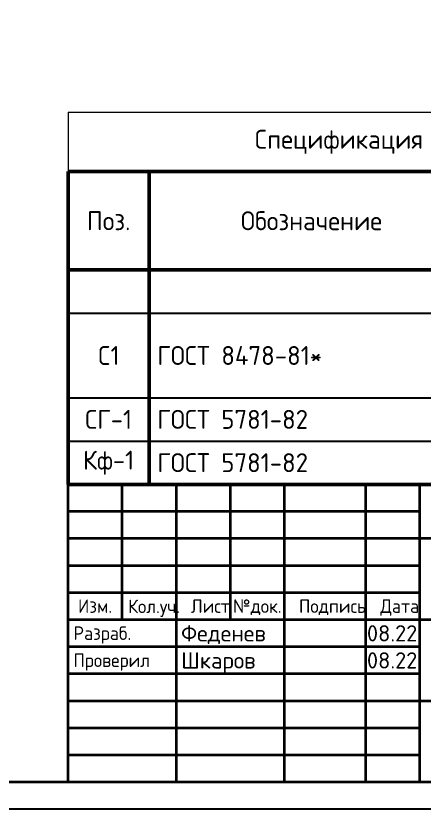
# Model space of a CAD drawing. Header units: millimetres. Extents: x 1601 to 14530, y 1157 to 12625.
# Drawn here: x 7585.4 to 7660.9, y 2141.4 to 2288 of the extents above; entities that cross this region are included whole.
import ezdxf
from ezdxf.enums import TextEntityAlignment as Align

# ---------------------------------------------------------------- set-up
doc = ezdxf.new("R2010")
doc.units = ezdxf.units.MM
doc.layers.add('Размерный', color=4, linetype='Continuous', lineweight=30)
doc.layers.add('таблица', color=250, linetype='Continuous', lineweight=35)
doc.styles.add('-ISOCPEUR-', font='isocpeur.TTF')
doc.styles.add('GOST', font='GOST Common.ttf')
doc.styles.get("Standard").update_dxf_attribs({"font": 'GOST Common.ttf'})

# ---------------------------------------------------------------- blocks, each defined once
blk = doc.blocks.new('*T486')
at = {"layer": 'Defpoints', "color": 8, "linetype": 'ByBlock', "lineweight": 0, "transparency": 16777216}
for p, q in [((0, 0), (185, 0)), ((0, 0), (0, -11)), ((185, 0), (185, -11))]:
    blk.add_line(p, q, dxfattribs=at)
at = {"layer": 'таблица', "color": 0, "lineweight": 50, "transparency": 16777216}
for p, q in [((0, -11), (185, -11)), ((0, -11), (0, -68.77)), ((15, -11), (15, -37.17)), ((75, -11), (75, -37.17)), ((140, -11), (140, -37.17)), ((150, -11), (150, -60.77)), ((165, -11), (165, -37.17)), ((185, -11), (185, -37.17)), ((0, -29.17), (185, -29.17)), ((0, -68.77), (15, -68.77)), ((140, -68.77), (150, -68.77))]:
    blk.add_line(p, q, dxfattribs=at)
at = {"layer": 'таблица', "color": 0, "lineweight": 25, "transparency": 16777216}
for p, q in [((0, -37.17), (15, -37.17)), ((140, -37.17), (150, -37.17)), ((0, -52.77), (15, -52.77)), ((140, -52.77), (150, -52.77)), ((0, -60.77), (15, -60.77)), ((140, -60.77), (150, -60.77))]:
    blk.add_line(p, q, dxfattribs=at)
at = {"layer": 'таблица', "color": 0, "linetype": 'ByBlock', "lineweight": 25, "transparency": 16777216}
for p, q in [((15, -37.17), (140, -37.17)), ((150, -37.17), (185, -37.17)), ((15, -52.77), (140, -52.77)), ((150, -52.77), (185, -52.77)), ((15, -60.77), (140, -60.77)), ((150, -60.77), (185, -60.77))]:
    blk.add_line(p, q, dxfattribs=at)
at = {"layer": 'таблица', "color": 0, "linetype": 'ByBlock', "lineweight": 50, "transparency": 16777216}
for p, q in [((15, -37.17), (15, -68.77)), ((75, -37.17), (75, -68.77)), ((165, -37.17), (165, -68.77)), ((185, -37.17), (185, -68.77)), ((150, -60.77), (150, -68.77)), ((15, -68.77), (140, -68.77)), ((150, -68.77), (185, -68.77))]:
    blk.add_line(p, q, dxfattribs=at)
at = {"layer": 'таблица', "color": 0, "linetype": 'ByBlock', "lineweight": -2, "transparency": 16777216}
blk.add_line((140, -37.17), (140, -68.77), dxfattribs=at)
at = {"layer": 'таблица', "color": 0, "transparency": 16777216, "char_height": 3.5}
for s, insert, width, attachment_point in [('Cпецификация элементов на днище тепловой камеры', (92.5, -5.5), 182, 5), ('\\A1;C {\\H0.7x;\\S%%C12 А400 - 200/%%C12 А400 - 200;} 4200x4230 {\\H0.7x;\\S25/25;}', (76.5, -44.97), 62, 4), ('C1', (7.5, -44.97), 13, 5), ('ГОСТ 8478-81*', (16.5, -44.97), 57, 4), ('266,9', (157.5, -44.97), 12, 5), ('шт', (175, -44.97), 17, 5), ('СГ-1', (7.5, -56.77), 13, 5), ('ГОСТ 5781-82', (16.5, -56.77), 57, 4), ('%%C12А400 L=3000', (76.5, -56.77), 62, 4), ('2.66', (157.5, -56.77), 12, 5), ('шт', (175, -56.77), 17, 5), ('Кф-1', (7.5, -64.77), 13, 5), ('ГОСТ 5781-82', (16.5, -64.77), 57, 4), ('%%C10А400 L=760', (76.5, -64.77), 62, 4), ('0,47', (157.5, -64.77), 12, 5), ('шт', (175, -64.77), 17, 5)]:
    blk.add_mtext(s, dxfattribs=dict(at, insert=insert, width=width, attachment_point=attachment_point))
at = {"layer": 'таблица', "color": 7, "transparency": 16777216, "char_height": 3.5, "attachment_point": 5}
for s, insert, width in [('{\\W0.9;Масса ед. кг.}', (157.5, -20.08), 13), ('Поз.', (7.5, -20.08), 12), ('Обозначение', (45, -20.08), 57), ('Наименование', (107.5, -20.08), 62), ('Кол', (145, -20.08), 8), ('Примеча-ние', (175, -20.08), 17), ('Сборочные еденицы', (107.5, -33.17), 65), ('2', (145, -44.97), 9.2), ('35', (145, -56.77), 9.2), ('50', (145, -64.77), 9.2)]:
    blk.add_mtext(s, dxfattribs=dict(at, insert=insert, width=width))

msp = doc.modelspace()

# ---------------------------------------------------------------- linework, layer by layer
msp.add_lwpolyline([(7191.0803, 2561.4364), (7785.0803, 2561.4364), (7785.0803, 2141.4364), (7191.0803, 2141.4364)], close=True)
at = {"const_width": 0.5}
msp.add_lwpolyline([(7211.0803, 2556.4364), (7780.0803, 2556.4364), (7780.0803, 2146.4364), (7211.0803, 2146.4364)], close=True, dxfattribs=at)
for points in [[(7595.0803, 2146.4364), (7595.0803, 2201.4364), (7780.0803, 2201.4364)], [(7605.0803, 2201.4364), (7605.0803, 2176.4364)], [(7615.0803, 2201.4364), (7615.0803, 2146.4364)], [(7625.0803, 2201.4364), (7625.0803, 2176.4364)], [(7635.0803, 2201.4364), (7635.0803, 2146.4364)], [(7650.0803, 2201.4364), (7650.0803, 2146.4364)], [(7660.0803, 2201.4364), (7660.0803, 2146.4364)], [(7595.0803, 2196.4364), (7660.0803, 2196.4364)], [(7595.0803, 2191.4364), (7660.0803, 2191.4364)], [(7660.0803, 2191.4364), (7780.0803, 2191.4364)], [(7595.0803, 2186.4364), (7660.0803, 2186.4364)], [(7595.0803, 2181.4364), (7660.0803, 2181.4364)], [(7595.0803, 2176.4364), (7780.0803, 2176.4364)], [(7595.0803, 2171.4364), (7660.0803, 2171.4364)], [(7595.0803, 2166.4364), (7660.0803, 2166.4364)], [(7595.0803, 2161.4364), (7660.0803, 2161.4364)], [(7660.0803, 2161.4364), (7780.0803, 2161.4364)], [(7595.0803, 2156.4364), (7660.0803, 2156.4364)], [(7595.0803, 2151.4364), (7660.0803, 2151.4364)]]:
    msp.add_lwpolyline(points, dxfattribs=at)

# ---------------------------------------------------------------- block references
msp.add_blockref('*T486', (7595.0803, 2270.2031))

# ---------------------------------------------------------------- texts
at = {"style": 'GOST'}
for s, p in [('Изм.', (7600.0803, 2178.9364)), ('Кол.уч.', (7610.97, 2178.887)), ('Лист', (7621.3846, 2178.9364)), ('№док.', (7630.0803, 2178.9364)), ('Подпись', (7643.9616, 2178.9364)), ('Дата', (7656.3885, 2178.9364))]:
    msp.add_text(s, height=2.5, dxfattribs=at).set_placement(p, align=Align.MIDDLE_CENTER)
for s, p in [('Разраб.', (7596.0803, 2173.9364)), ('Проверил', (7596.0803, 2168.9364))]:
    msp.add_text(s, height=2.5, dxfattribs=at).set_placement(p, align=Align.MIDDLE_LEFT)
at = {"layer": 'Размерный', "color": 0, "style": '-ISOCPEUR-'}
for s, p in [('Феденев', (7615.9853, 2172.4137)), ('08.22', (7650.335, 2172.4137)), ('Шкаров', (7615.9853, 2167.4137)), ('08.22', (7650.335, 2167.4137))]:
    msp.add_text(s, height=3, dxfattribs=at).set_placement(p)

doc.saveas('drawing.dxf')
